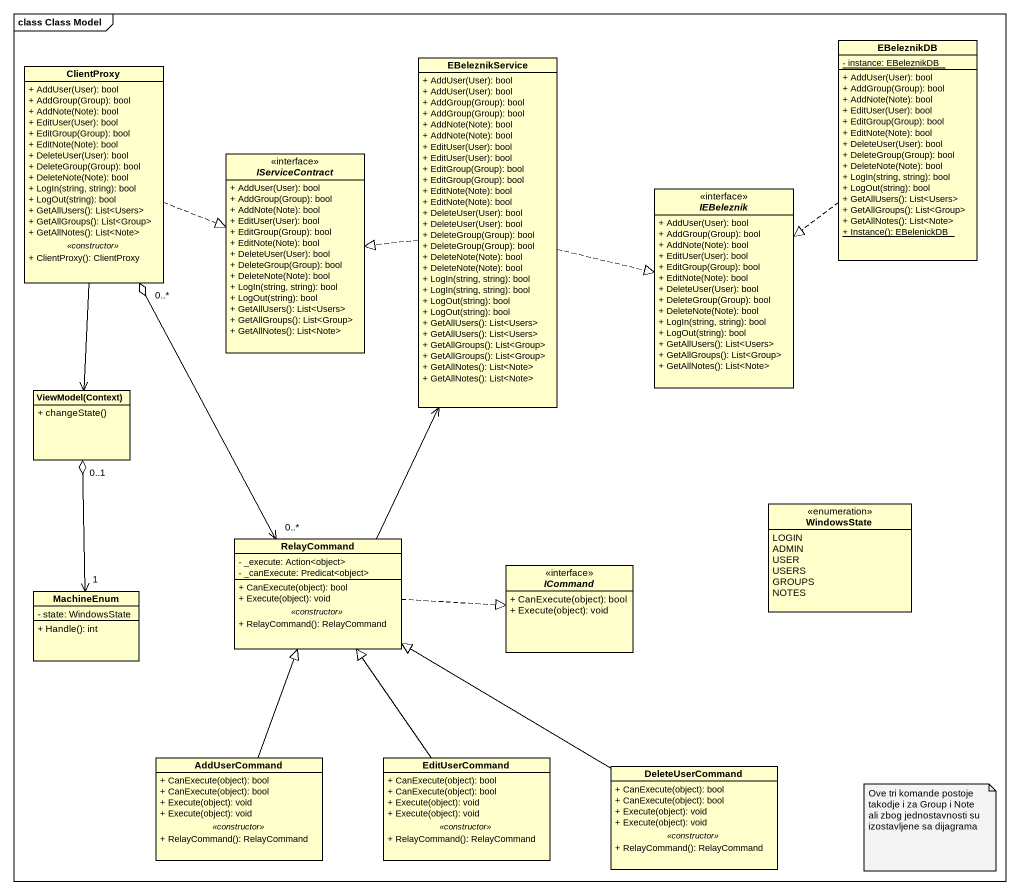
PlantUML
@startuml
mainframe class Class Model
hide circle
hide empty members
skinparam classAttributeIconSize 0
class ClientProxy {
  + AddUser(User): bool
  + AddGroup(Group): bool
  + AddNote(Note): bool
  + EditUser(User): bool
  + EditGroup(Group): bool
  + EditNote(Note): bool
  + DeleteUser(User): bool
  + DeleteGroup(Group): bool
  + DeleteNote(Note): bool
  + LogIn(string, string): bool
  + LogOut(string): bool
  + GetAllUsers(): List<Users>
  + GetAllGroups(): List<Group>
  + GetAllNotes(): List<Note>
  .. <<constructor>> ..
  + ClientProxy(): ClientProxy
}
class EBeleznikService {
  + AddUser(User): bool
  + AddUser(User): bool
  + AddGroup(Group): bool
  + AddGroup(Group): bool
  + AddNote(Note): bool
  + AddNote(Note): bool
  + EditUser(User): bool
  + EditUser(User): bool
  + EditGroup(Group): bool
  + EditGroup(Group): bool
  + EditNote(Note): bool
  + EditNote(Note): bool
  + DeleteUser(User): bool
  + DeleteUser(User): bool
  + DeleteGroup(Group): bool
  + DeleteGroup(Group): bool
  + DeleteNote(Note): bool
  + DeleteNote(Note): bool
  + LogIn(string, string): bool
  + LogIn(string, string): bool
  + LogOut(string): bool
  + LogOut(string): bool
  + GetAllUsers(): List<Users>
  + GetAllUsers(): List<Users>
  + GetAllGroups(): List<Group>
  + GetAllGroups(): List<Group>
  + GetAllNotes(): List<Note>
  + GetAllNotes(): List<Note>
}
class EBeleznikDB {
  {static} - instance: EBeleznikDB
  + AddUser(User): bool
  + AddGroup(Group): bool
  + AddNote(Note): bool
  + EditUser(User): bool
  + EditGroup(Group): bool
  + EditNote(Note): bool
  + DeleteUser(User): bool
  + DeleteGroup(Group): bool
  + DeleteNote(Note): bool
  + LogIn(string, string): bool
  + LogOut(string): bool
  + GetAllUsers(): List<Users>
  + GetAllGroups(): List<Group>
  + GetAllNotes(): List<Note>
  {static} + Instance(): EBelenickDB
}
interface IServiceContract {
  + AddUser(User): bool
  + AddGroup(Group): bool
  + AddNote(Note): bool
  + EditUser(User): bool
  + EditGroup(Group): bool
  + EditNote(Note): bool
  + DeleteUser(User): bool
  + DeleteGroup(Group): bool
  + DeleteNote(Note): bool
  + LogIn(string, string): bool
  + LogOut(string): bool
  + GetAllUsers(): List<Users>
  + GetAllGroups(): List<Group>
  + GetAllNotes(): List<Note>
}
interface IEBeleznik {
  + AddUser(User): bool
  + AddGroup(Group): bool
  + AddNote(Note): bool
  + EditUser(User): bool
  + EditGroup(Group): bool
  + EditNote(Note): bool
  + DeleteUser(User): bool
  + DeleteGroup(Group): bool
  + DeleteNote(Note): bool
  + LogIn(string, string): bool
  + LogOut(string): bool
  + GetAllUsers(): List<Users>
  + GetAllGroups(): List<Group>
  + GetAllNotes(): List<Note>
}
class "ViewModel(Context)" as ViewModel_Context {
  + changeState()
}
enum WindowsState {
  LOGIN
  ADMIN
  USER
  USERS
  GROUPS
  NOTES
}
class RelayCommand {
  - _execute: Action<object>
  - _canExecute: Predicat<object>
  --
  + CanExecute(object): bool
  + Execute(object): void
  .. <<constructor>> ..
  + RelayCommand(): RelayCommand
}
interface ICommand {
  + CanExecute(object): bool
  + Execute(object): void
}
class MachineEnum {
  - state: WindowsState
  + Handle(): int
}
class AddUserCommand {
  + CanExecute(object): bool
  + CanExecute(object): bool
  + Execute(object): void
  + Execute(object): void
  .. <<constructor>> ..
  + RelayCommand(): RelayCommand
}
class EditUserCommand {
  + CanExecute(object): bool
  + CanExecute(object): bool
  + Execute(object): void
  + Execute(object): void
  .. <<constructor>> ..
  + RelayCommand(): RelayCommand
}
class DeleteUserCommand {
  + CanExecute(object): bool
  + CanExecute(object): bool
  + Execute(object): void
  + Execute(object): void
  .. <<constructor>> ..
  + RelayCommand(): RelayCommand
}
ClientProxy .right.|> IServiceContract
ClientProxy --> ViewModel_Context
EBeleznikService .left.|> IServiceContract
EBeleznikService .right.|> IEBeleznik
EBeleznikDB ..|> IEBeleznik
RelayCommand "0..*" <-up-o "0..*" ClientProxy
RelayCommand -up-> EBeleznikService
RelayCommand .right.|> ICommand
MachineEnum "1" <-up-o "0..1" ViewModel_Context
AddUserCommand -up-|> RelayCommand
EditUserCommand -up-|> RelayCommand
DeleteUserCommand -left-|> RelayCommand
note as N1
  Ove tri komande postoje takodje i za Group i Note ali zbog jednostavnosti su izostavljene sa dijagrama
end note
@enduml
